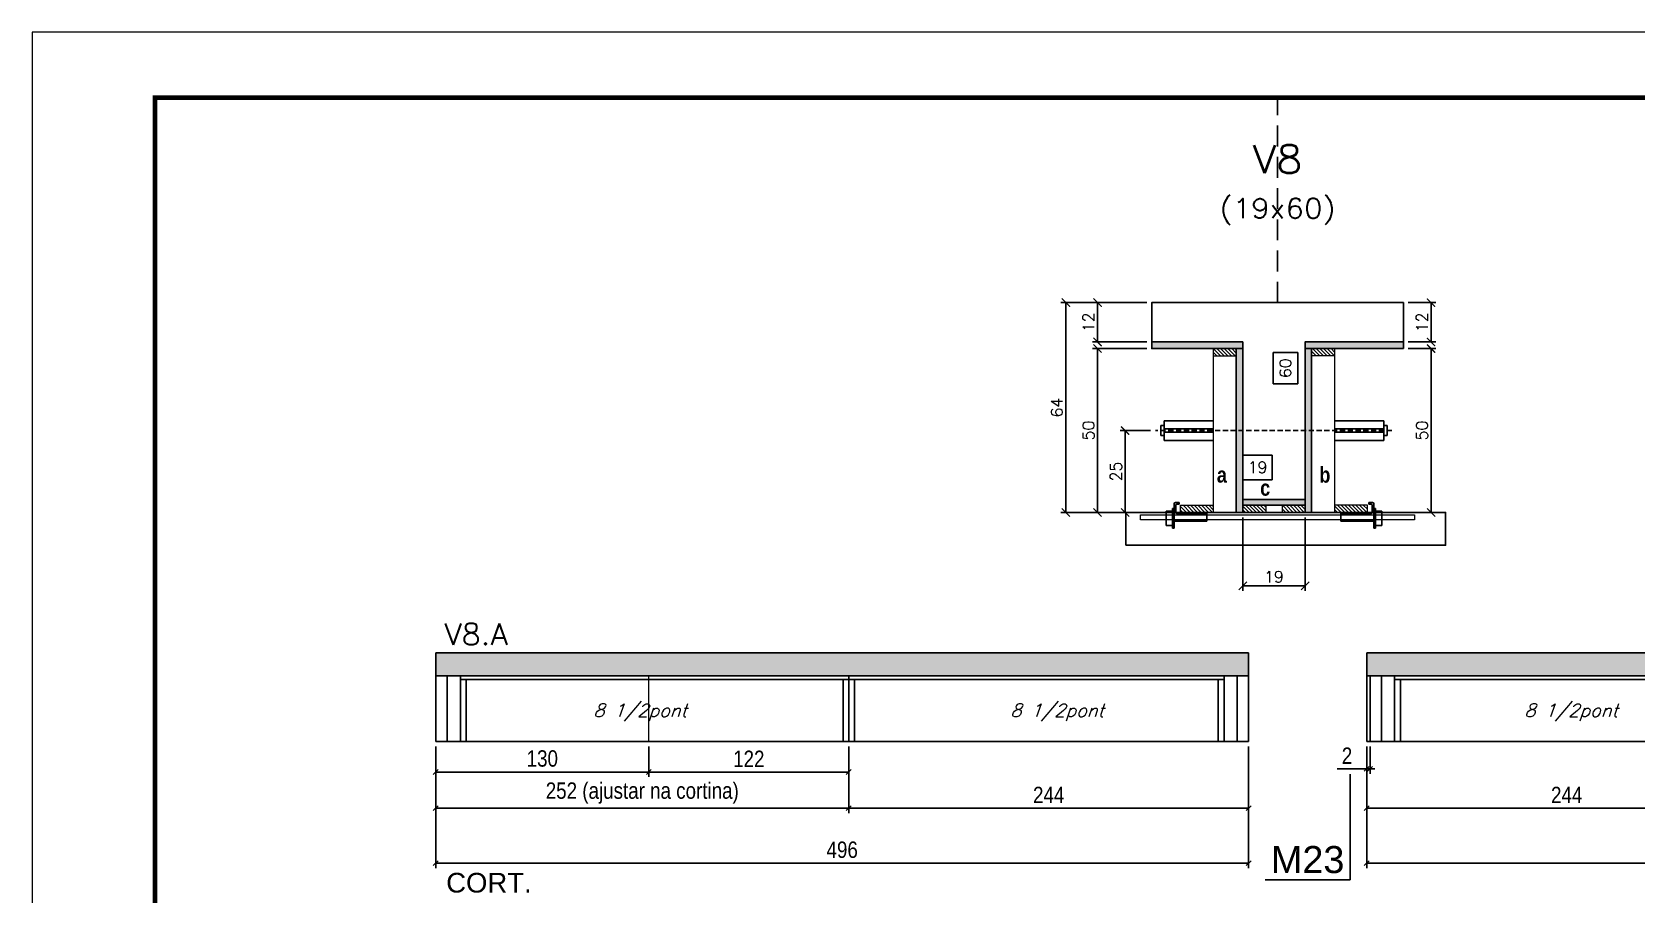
# Model space of a CAD drawing. Header units: millimetres. Extents: x 2921 to 9246, y 316 to 11751.
# Drawn here: x 4506 to 5485, y 7731 to 8257 of the extents above; entities that cross this region are included whole.
import ezdxf
from ezdxf.enums import TextEntityAlignment as Align

# ---------------------------------------------------------------- set-up
doc = ezdxf.new("R2010")
doc.units = ezdxf.units.MM
doc.linetypes.add('DASHED', pattern=[0.75, 0.5, -0.25])
doc.linetypes.add('HIDDEN', pattern=[9.525, 6.35, -3.175])
for name, color, linetype in [('1', 3, 'Continuous'), ('5', 5, 'Continuous'), ('barrote', 251, 'Continuous'), ('COTA', 241, 'Continuous'), ('Cota Seção (2x)', 4, 'Continuous'), ('detalhes', 4, 'Continuous'), ('Hachura', 253, 'Continuous'), ('NOMENCLATURA', 7, 'Continuous'), ('Painéis', 200, 'Continuous'), ('presilha', 1, 'Continuous'), ('SARR_2.2x7', 40, 'Continuous'), ('SARR_3.5x7', 81, 'Continuous'), ('TENSOR', 3, 'Continuous'), ('texto', 7, 'Continuous'), ('Texto de Titulo', 7, 'Continuous'), ('Texto Qtd Sarr', 242, 'Continuous')]:
    doc.layers.add(name, color=color, linetype=linetype)
for name, color, linetype, lineweight in [('CONCRETO', 251, 'Continuous', 25), ('Folhas', 255, 'Continuous', 9), ('Madeira', 126, 'Continuous', 18), ('SARRAFO DE PRESSAO', 251, 'DASHED', 9), ('SCO-___-LAJ', 2, 'Continuous', 0), ('Texto Seção', 7, 'Continuous', 15)]:
    doc.layers.add(name, color=color, linetype=linetype, lineweight=lineweight)
doc.styles.add('COTA TECNICA', font='techl___.ttf', dxfattribs={"height": 10})
doc.styles.add('REGUA-120', font='ROMANS.shx', dxfattribs={"height": 15})
doc.styles.add('Romans', font='romans.shx')
doc.styles.get("Standard").update_dxf_attribs({"font": 'arial.ttf'})
doc.styles.add('TECNICA', font='techb___.ttf', dxfattribs={"height": 10})
doc.dimstyles.new('Cota Seção (2x)', dxfattribs={"dimtxt": 7, "dimasz": 5, "dimexe": 3, "dimexo": 3, "dimgap": 2, "dimtad": 3, "dimdec": 1, "dimlfac": 0.5, "dimzin": 12, "dimdsep": 46, "dimtxsty": 'Romans', "dimblk": 'ARCHTICK', "dimcen": 0, "dimclrd": 4, "dimclre": 4, "dimclrt": 1, "dimadec": 1, "dimazin": 3, "dimtfac": 1, "dimtdec": 1, "dimtmove": 0, "dimatfit": 3, "dimldrblk": 'OBLIQUE', "dimfxl": 1, "dimtolj": 1, "dimtzin": 12, "dimarcsym": 0})
doc.dimstyles.new('Cota Seção interna', dxfattribs={"dimtxt": 7, "dimasz": 6, "dimexe": 0.18, "dimexo": 2, "dimgap": -4, "dimtad": 3, "dimdec": 1, "dimlfac": 0.5, "dimzin": 12, "dimdsep": 46, "dimtxsty": 'Romans', "dimblk": 'ARCHTICK', "dimcen": 0.09, "dimse1": 1, "dimse2": 1, "dimsd1": 1, "dimsd2": 1, "dimclrd": 180, "dimclre": 5, "dimclrt": 1, "dimadec": 0, "dimazin": 3, "dimtfac": 1, "dimtdec": 1, "dimtofl": 0, "dimtmove": 0, "dimatfit": 3, "dimldrblk": 'ARCHTICK', "dimfxl": 1, "dimtolj": 1, "dimtzin": 0, "dimarcsym": 0})
doc.dimstyles.new('PAINEL', dxfattribs={"dimtxt": 10, "dimasz": 3, "dimexe": 3, "dimexo": 3, "dimgap": 3, "dimtad": 1, "dimdec": 1, "dimzin": 12, "dimdsep": 46, "dimtxsty": 'COTA TECNICA', "dimblk1": 'OBLIQUE', "dimblk2": 'OBLIQUE', "dimsah": 1, "dimcen": 0.9, "dimclrd": 4, "dimclre": 4, "dimclrt": 240, "dimadec": 1, "dimazin": 3, "dimtfac": 1, "dimtdec": 1, "dimtmove": 0, "dimatfit": 3, "dimfxl": 1, "dimtolj": 1, "dimtzin": 12, "dimarcsym": 0})
pattern_1 = [(315, (28201.551, -265.2688), (1.12253202, 1.12253202), [])]

# ---------------------------------------------------------------- blocks, each defined once
blk = doc.blocks.new('9999999999')
at = {"layer": 'Folhas'}
blk.add_lwpolyline([(98138.98, 34190.21), (99623.98, 34190.21), (99623.98, 35240.21), (98138.98, 35240.21)], close=True, dxfattribs=at)
at = {"layer": 'Folhas', "color": 30, "const_width": 3}
blk.add_lwpolyline([(98213.98, 34230.21), (99583.98, 34230.21), (99583.98, 35200.21), (98213.98, 35200.21)], close=True, dxfattribs=at)
blk = doc.blocks.new('titulo1')
at = {"layer": 'Defpoints', "color": 252, "linetype": 'HIDDEN', "ltscale": 2}
blk.add_line((0, 0), (0, 125), dxfattribs=at)
at = {"layer": 'Defpoints', "style": 'Romans', "oblique": 15}
blk.add_attdef('FOLHA', text='', height=10, dxfattribs=at).set_placement((0, 15.58), align=Align.MIDDLE_CENTER)
at = {"layer": 'Texto Qtd Sarr', "color": 3, "style": 'Romans', "oblique": 15}
for tag, height, p in [('TITULO', 17, (0, 71.45)), ('SEÇÃO', 12, (0, 41.55))]:
    blk.add_attdef(tag, text='', height=height, dxfattribs=at).set_placement(p, align=Align.MIDDLE_CENTER)
blk = doc.blocks.new('_ArchTick')
at = {"color": 0, "linetype": 'ByBlock', "const_width": 0.15}
blk.add_lwpolyline([(-0.5, -0.5), (0.5, 0.5)], dxfattribs=at)
blk = doc.blocks.new('*D23')
at = {"layer": 'COTA', "color": 4, "lineweight": -2, "transparency": 16777216}
for p, q in [((5345.93, 8092.37), (5362.8, 8092.37)), ((5359.8, 8092.37), (5359.8, 8068.37)), ((5345.93, 8068.37), (5362.8, 8068.37))]:
    blk.add_line(p, q, dxfattribs=at)
at = {"layer": 'Defpoints', "color": 0, "transparency": 16777216}
for p in [(5342.93, 8092.37), (5342.93, 8068.37), (5359.8, 8068.37)]:
    blk.add_point(p, dxfattribs=at)
at = {"layer": 'COTA', "color": 4, "lineweight": -2, "transparency": 16777216, "xscale": 5, "yscale": 5, "zscale": 5}
for p, rotation in [((5359.8, 8092.37), 90), ((5359.8, 8068.37), 270)]:
    blk.add_blockref('_ArchTick', p, dxfattribs=dict(at, rotation=rotation))
at = {"layer": 'COTA', "color": 1, "transparency": 16777216, "insert": (5354.3, 8080.37), "char_height": 7, "attachment_point": 5, "rotation": 90, "style": 'Romans'}
blk.add_mtext('\\A1;12', dxfattribs=at)
blk = doc.blocks.new('_Oblique')
at = {"layer": '1', "color": 0, "lineweight": -2}
blk.add_line((-0.5, -0.5), (0.5, 0.5), dxfattribs=at)
blk = doc.blocks.new('*D24')
at = {"layer": 'COTA', "color": 4, "lineweight": -2, "transparency": 16777216}
for p, q in [((5186.33, 8092.37), (5133.95, 8092.37)), ((5136.95, 7964.37), (5136.95, 8092.37)), ((5208.33, 7964.37), (5133.95, 7964.37))]:
    blk.add_line(p, q, dxfattribs=at)
at = {"layer": 'Defpoints', "color": 0, "transparency": 16777216}
for p in [(5136.95, 8092.37), (5189.33, 8092.37), (5211.33, 7964.37)]:
    blk.add_point(p, dxfattribs=at)
at = {"layer": 'COTA', "color": 4, "lineweight": -2, "transparency": 16777216, "xscale": 5, "yscale": 5, "zscale": 5}
for p, rotation in [((5136.95, 8092.37), 90), ((5136.95, 7964.37), 270)]:
    blk.add_blockref('_ArchTick', p, dxfattribs=dict(at, rotation=rotation))
at = {"layer": 'COTA', "color": 1, "transparency": 16777216, "insert": (5131.45, 8028.37), "char_height": 7, "attachment_point": 5, "rotation": 90, "style": 'Romans'}
blk.add_mtext('\\A1;64', dxfattribs=at)
blk = doc.blocks.new('*D25')
at = {"layer": 'COTA', "color": 4, "lineweight": -2, "transparency": 16777216}
for p, q in [((5345.93, 8064.37), (5362.8, 8064.37)), ((5359.8, 7964.37), (5359.8, 8064.37)), ((5319.53, 7964.37), (5362.8, 7964.37))]:
    blk.add_line(p, q, dxfattribs=at)
at = {"layer": 'Defpoints', "color": 0, "transparency": 16777216}
for p in [(5342.93, 8064.37), (5359.8, 8064.37), (5316.53, 7964.37)]:
    blk.add_point(p, dxfattribs=at)
at = {"layer": 'COTA', "color": 4, "lineweight": -2, "transparency": 16777216, "xscale": 5, "yscale": 5, "zscale": 5}
for p, rotation in [((5359.8, 8064.37), 90), ((5359.8, 7964.37), 270)]:
    blk.add_blockref('_ArchTick', p, dxfattribs=dict(at, rotation=rotation))
at = {"layer": 'COTA', "color": 1, "transparency": 16777216, "insert": (5354.3, 8014.37), "char_height": 7, "attachment_point": 5, "rotation": 90, "style": 'Romans'}
blk.add_mtext('\\A1;50', dxfattribs=at)
blk = doc.blocks.new('*D26')
at = {"layer": 'Cota Seção (2x)', "color": 180, "lineweight": -2, "transparency": 16777216}
for p, q in [((5278.43, 8061.87), (5263.43, 8061.87)), ((5263.43, 8061.87), (5263.43, 8042.87)), ((5278.43, 8042.87), (5278.43, 8061.87)), ((5263.43, 8042.87), (5278.43, 8042.87))]:
    blk.add_line(p, q, dxfattribs=at)
at = {"layer": 'Defpoints', "color": 0, "transparency": 16777216}
for p in [(5282.43, 8092.37), (5293.93, 8092.37), (5293.93, 7972.37)]:
    blk.add_point(p, dxfattribs=at)
at = {"layer": 'Cota Seção (2x)', "color": 1, "transparency": 16777216, "insert": (5270.93, 8052.37), "char_height": 7, "attachment_point": 5, "rotation": 90, "style": 'Romans'}
blk.add_mtext('\\A1;60', dxfattribs=at)
blk = doc.blocks.new('*D27')
at = {"layer": 'COTA', "color": 4, "lineweight": -2, "transparency": 16777216}
for p, q in [((5186.33, 8092.37), (5153.27, 8092.37)), ((5156.27, 8092.37), (5156.27, 8068.37)), ((5186.33, 8068.37), (5153.27, 8068.37))]:
    blk.add_line(p, q, dxfattribs=at)
at = {"layer": 'Defpoints', "color": 0, "transparency": 16777216}
for p in [(5189.33, 8092.37), (5156.27, 8068.37), (5189.33, 8068.37)]:
    blk.add_point(p, dxfattribs=at)
at = {"layer": 'COTA', "color": 4, "lineweight": -2, "transparency": 16777216, "xscale": 5, "yscale": 5, "zscale": 5}
for p, rotation in [((5156.27, 8092.37), 90), ((5156.27, 8068.37), 270)]:
    blk.add_blockref('_ArchTick', p, dxfattribs=dict(at, rotation=rotation))
at = {"layer": 'COTA', "color": 1, "transparency": 16777216, "insert": (5150.77, 8080.37), "char_height": 7, "attachment_point": 5, "rotation": 90, "style": 'Romans'}
blk.add_mtext('\\A1;12', dxfattribs=at)
blk = doc.blocks.new('*D28')
at = {"layer": 'COTA', "color": 4, "lineweight": -2, "transparency": 16777216}
for p, q in [((5186.33, 8064.37), (5153.27, 8064.37)), ((5156.27, 8064.37), (5156.27, 7964.37)), ((5208.33, 7964.37), (5153.27, 7964.37))]:
    blk.add_line(p, q, dxfattribs=at)
at = {"layer": 'Defpoints', "color": 0, "transparency": 16777216}
for p in [(5189.33, 8064.37), (5156.27, 7964.37), (5211.33, 7964.37)]:
    blk.add_point(p, dxfattribs=at)
at = {"layer": 'COTA', "color": 4, "lineweight": -2, "transparency": 16777216, "xscale": 5, "yscale": 5, "zscale": 5}
for p, rotation in [((5156.27, 8064.37), 90), ((5156.27, 7964.37), 270)]:
    blk.add_blockref('_ArchTick', p, dxfattribs=dict(at, rotation=rotation))
at = {"layer": 'COTA', "color": 1, "transparency": 16777216, "insert": (5150.77, 8014.37), "char_height": 7, "attachment_point": 5, "rotation": 90, "style": 'Romans'}
blk.add_mtext('\\A1;50', dxfattribs=at)
blk = doc.blocks.new('PRESILHA METÁLICA 1')
at = {"layer": 'presilha'}
for p, q in [((6, 15.5), (7.5, 15.5)), ((6, -2.5), (6, 15.5)), ((7.5, 10.6), (7.5, 19.9)), ((7.5, 15.5), (7.5, -2.5)), ((12, 21), (8.6, 21)), ((9, 11.6), (9, 18.9)), ((12, 19.5), (9.6, 19.5)), ((12, 21), (12, 19.5)), ((0, 13), (6, 13)), ((0, 13), (0, 0)), ((6, 0), (0, 0)), ((6, 13), (6, 0)), ((37.5, 4.1), (7.5, 4.1)), ((37.5, 11), (9.6, 11)), ((37.5, 11), (37.5, 4.1)), ((7.5, -2.5), (6, -2.5))]:
    blk.add_line(p, q, dxfattribs=at)
for centre, radius, start, end in [((8.6, 19.9), 1.14, 90, 180), ((9.6, 18.9), 0.57, 90, 180), ((9.6, 11.6), 0.57, 180, 270)]:
    blk.add_arc(centre, radius, start, end, dxfattribs=at)
blk = doc.blocks.new('*D29')
at = {"layer": 'COTA', "color": 4, "lineweight": -2, "transparency": 16777216}
for p, q in [((5244.93, 7961.37), (5244.93, 7916.65)), ((5282.93, 7961.37), (5282.93, 7916.65)), ((5244.93, 7919.65), (5282.93, 7919.65))]:
    blk.add_line(p, q, dxfattribs=at)
at = {"layer": 'Defpoints', "color": 0, "transparency": 16777216}
for p in [(5244.93, 7964.37), (5282.93, 7964.37), (5282.93, 7919.65)]:
    blk.add_point(p, dxfattribs=at)
at = {"layer": 'COTA', "color": 4, "lineweight": -2, "transparency": 16777216, "xscale": 5, "yscale": 5, "zscale": 5, "rotation": 180}
blk.add_blockref('_ArchTick', (5244.93, 7919.65), dxfattribs=at)
at = {"layer": 'COTA', "color": 4, "lineweight": -2, "transparency": 16777216, "xscale": 5, "yscale": 5, "zscale": 5}
blk.add_blockref('_ArchTick', (5282.93, 7919.65), dxfattribs=at)
at = {"layer": 'COTA', "color": 1, "transparency": 16777216, "insert": (5263.93, 7925.15), "char_height": 7, "attachment_point": 5, "style": 'Romans'}
blk.add_mtext('\\A1;19', dxfattribs=at)
blk = doc.blocks.new('*D874')
at = {"layer": 'COTA', "color": 4, "lineweight": -2, "transparency": 16777216}
for p, q in [((5188.63, 8014.34), (5170.07, 8014.34)), ((5173.07, 8014.34), (5173.07, 7964.37)), ((5188.63, 7964.37), (5170.07, 7964.37))]:
    blk.add_line(p, q, dxfattribs=at)
at = {"layer": 'Defpoints', "color": 0, "transparency": 16777216}
for p in [(5191.63, 8014.34), (5173.07, 7964.37), (5191.63, 7964.37)]:
    blk.add_point(p, dxfattribs=at)
at = {"layer": 'COTA', "color": 4, "lineweight": -2, "transparency": 16777216, "xscale": 5, "yscale": 5, "zscale": 5}
for p, rotation in [((5173.07, 8014.34), 90), ((5173.07, 7964.37), 270)]:
    blk.add_blockref('_ArchTick', p, dxfattribs=dict(at, rotation=rotation))
at = {"layer": 'COTA', "color": 1, "transparency": 16777216, "insert": (5167.57, 7989.36), "char_height": 7, "attachment_point": 5, "rotation": 90, "style": 'Romans'}
blk.add_mtext('\\A1;25', dxfattribs=at)
blk = doc.blocks.new('*D42')
at = {"layer": 'Cota Seção (2x)', "color": 180, "lineweight": -2, "transparency": 16777216}
for p, q in [((5262.93, 7999.37), (5244.93, 7999.37)), ((5244.93, 7999.37), (5244.93, 7984.37)), ((5262.93, 7984.37), (5262.93, 7999.37)), ((5244.93, 7984.37), (5262.93, 7984.37))]:
    blk.add_line(p, q, dxfattribs=at)
at = {"layer": 'Defpoints', "color": 0, "transparency": 16777216}
for p in [(5282.93, 7980.37), (5244.93, 7964.37), (5282.93, 7964.37)]:
    blk.add_point(p, dxfattribs=at)
at = {"layer": 'Cota Seção (2x)', "color": 1, "transparency": 16777216, "insert": (5253.93, 7991.87), "char_height": 7, "attachment_point": 5, "style": 'Romans'}
blk.add_mtext('\\A1;19', dxfattribs=at)
blk = doc.blocks.new('*D43')
at = {"layer": 'COTA', "color": 4, "linetype": 'ByBlock', "lineweight": -2, "transparency": 16777216}
for p, q in [((5004.47, 7821.69), (5004.47, 7781.01)), ((5248.47, 7821.69), (5248.47, 7781.01)), ((5248.47, 7784.01), (5004.47, 7784.01))]:
    blk.add_line(p, q, dxfattribs=at)
at = {"layer": 'Defpoints', "color": 0, "linetype": 'ByBlock', "transparency": 16777216}
for p in [(5004.47, 7824.69), (5248.47, 7824.69), (5004.47, 7784.01)]:
    blk.add_point(p, dxfattribs=at)
at = {"layer": 'COTA', "color": 4, "linetype": 'ByBlock', "lineweight": -2, "transparency": 16777216, "xscale": 3, "yscale": 3, "zscale": 3, "rotation": 180}
blk.add_blockref('_Oblique', (5004.47, 7784.01), dxfattribs=at)
at = {"layer": 'COTA', "color": 4, "linetype": 'ByBlock', "lineweight": -2, "transparency": 16777216, "xscale": 3, "yscale": 3, "zscale": 3}
blk.add_blockref('_Oblique', (5248.47, 7784.01), dxfattribs=at)
at = {"layer": 'COTA', "color": 240, "linetype": 'ByBlock', "transparency": 16777216, "insert": (5126.47, 7792.09), "char_height": 10, "attachment_point": 5, "style": 'COTA TECNICA'}
blk.add_mtext('\\A1;244', dxfattribs=at)
blk = doc.blocks.new('*D44')
at = {"layer": 'COTA', "color": 4, "linetype": 'ByBlock', "lineweight": -2, "transparency": 16777216}
for p, q in [((4752.47, 7821.69), (4752.47, 7781.01)), ((5004.47, 7821.69), (5004.47, 7781.01)), ((5004.47, 7784.01), (4752.47, 7784.01))]:
    blk.add_line(p, q, dxfattribs=at)
at = {"layer": 'Defpoints', "color": 0, "linetype": 'ByBlock', "transparency": 16777216}
for p in [(4752.47, 7824.69), (5004.47, 7824.69), (4752.47, 7784.01)]:
    blk.add_point(p, dxfattribs=at)
at = {"layer": 'COTA', "color": 4, "linetype": 'ByBlock', "lineweight": -2, "transparency": 16777216, "xscale": 3, "yscale": 3, "zscale": 3, "rotation": 180}
blk.add_blockref('_Oblique', (4752.47, 7784.01), dxfattribs=at)
at = {"layer": 'COTA', "color": 4, "linetype": 'ByBlock', "lineweight": -2, "transparency": 16777216, "xscale": 3, "yscale": 3, "zscale": 3}
blk.add_blockref('_Oblique', (5004.47, 7784.01), dxfattribs=at)
at = {"layer": 'COTA', "color": 240, "linetype": 'ByBlock', "transparency": 16777216, "insert": (4878.47, 7793.23), "char_height": 10, "width": 210.731, "attachment_point": 5, "style": 'COTA TECNICA'}
blk.add_mtext('\\A1;252 (ajustar na cortina)', dxfattribs=at)
blk = doc.blocks.new('*D875')
at = {"layer": 'COTA', "color": 4, "linetype": 'ByBlock', "lineweight": -2, "transparency": 16777216}
for p, q in [((4752.47, 7821.69), (4752.47, 7747.47)), ((5248.47, 7821.69), (5248.47, 7747.47)), ((5248.47, 7750.47), (4752.47, 7750.47))]:
    blk.add_line(p, q, dxfattribs=at)
at = {"layer": 'Defpoints', "color": 0, "linetype": 'ByBlock', "transparency": 16777216}
for p in [(4752.47, 7824.69), (5248.47, 7824.69), (4752.47, 7750.47)]:
    blk.add_point(p, dxfattribs=at)
at = {"layer": 'COTA', "color": 4, "linetype": 'ByBlock', "lineweight": -2, "transparency": 16777216, "xscale": 3, "yscale": 3, "zscale": 3, "rotation": 180}
blk.add_blockref('_Oblique', (4752.47, 7750.47), dxfattribs=at)
at = {"layer": 'COTA', "color": 4, "linetype": 'ByBlock', "lineweight": -2, "transparency": 16777216, "xscale": 3, "yscale": 3, "zscale": 3}
blk.add_blockref('_Oblique', (5248.47, 7750.47), dxfattribs=at)
at = {"layer": 'COTA', "color": 240, "linetype": 'ByBlock', "transparency": 16777216, "insert": (5000.47, 7758.61), "char_height": 10, "attachment_point": 5, "style": 'COTA TECNICA'}
blk.add_mtext('\\A1;496', dxfattribs=at)
blk = doc.blocks.new('*D876')
at = {"layer": 'Defpoints', "color": 0, "transparency": 16777216}
for p in [(4882.47, 7824.69), (5004.47, 7824.69), (4882.47, 7806.05)]:
    blk.add_point(p, dxfattribs=at)
at = {"layer": 'Painéis', "color": 4, "lineweight": -2, "transparency": 16777216}
for p, q in [((4882.47, 7821.69), (4882.47, 7803.05)), ((5004.47, 7821.69), (5004.47, 7803.05)), ((5004.47, 7806.05), (4882.47, 7806.05))]:
    blk.add_line(p, q, dxfattribs=at)
at = {"layer": 'Painéis', "color": 4, "lineweight": -2, "transparency": 16777216, "xscale": 3, "yscale": 3, "zscale": 3, "rotation": 180}
blk.add_blockref('_Oblique', (4882.47, 7806.05), dxfattribs=at)
at = {"layer": 'Painéis', "color": 4, "lineweight": -2, "transparency": 16777216, "xscale": 3, "yscale": 3, "zscale": 3}
blk.add_blockref('_Oblique', (5004.47, 7806.05), dxfattribs=at)
at = {"layer": 'Painéis', "color": 240, "lineweight": 5, "transparency": 16777216, "insert": (4943.47, 7814.11), "char_height": 10, "attachment_point": 5, "style": 'COTA TECNICA'}
blk.add_mtext('\\A1;122', dxfattribs=at)
blk = doc.blocks.new('*D877')
at = {"layer": 'Defpoints', "color": 0, "transparency": 16777216}
for p in [(4752.47, 7824.69), (4882.47, 7824.69), (4752.47, 7806.05)]:
    blk.add_point(p, dxfattribs=at)
at = {"layer": 'Painéis', "color": 4, "lineweight": -2, "transparency": 16777216}
for p, q in [((4752.47, 7821.69), (4752.47, 7803.05)), ((4882.47, 7821.69), (4882.47, 7803.05)), ((4882.47, 7806.05), (4752.47, 7806.05))]:
    blk.add_line(p, q, dxfattribs=at)
at = {"layer": 'Painéis', "color": 4, "lineweight": -2, "transparency": 16777216, "xscale": 3, "yscale": 3, "zscale": 3, "rotation": 180}
blk.add_blockref('_Oblique', (4752.47, 7806.05), dxfattribs=at)
at = {"layer": 'Painéis', "color": 4, "lineweight": -2, "transparency": 16777216, "xscale": 3, "yscale": 3, "zscale": 3}
blk.add_blockref('_Oblique', (4882.47, 7806.05), dxfattribs=at)
at = {"layer": 'Painéis', "color": 240, "lineweight": 5, "transparency": 16777216, "insert": (4817.47, 7814.27), "char_height": 10, "attachment_point": 5, "style": 'COTA TECNICA'}
blk.add_mtext('\\A1;130', dxfattribs=at)
blk = doc.blocks.new('*D46')
at = {"layer": 'COTA', "color": 4, "linetype": 'ByBlock', "lineweight": -2, "transparency": 16777216}
for p, q in [((5320.57, 7821.69), (5320.57, 7781.01)), ((5564.57, 7821.69), (5564.57, 7781.01)), ((5564.57, 7784.01), (5320.57, 7784.01))]:
    blk.add_line(p, q, dxfattribs=at)
at = {"layer": 'Defpoints', "color": 0, "linetype": 'ByBlock', "transparency": 16777216}
for p in [(5320.57, 7824.69), (5564.57, 7824.69), (5320.57, 7784.01)]:
    blk.add_point(p, dxfattribs=at)
at = {"layer": 'COTA', "color": 4, "linetype": 'ByBlock', "lineweight": -2, "transparency": 16777216, "xscale": 3, "yscale": 3, "zscale": 3, "rotation": 180}
blk.add_blockref('_Oblique', (5320.57, 7784.01), dxfattribs=at)
at = {"layer": 'COTA', "color": 4, "linetype": 'ByBlock', "lineweight": -2, "transparency": 16777216, "xscale": 3, "yscale": 3, "zscale": 3}
blk.add_blockref('_Oblique', (5564.57, 7784.01), dxfattribs=at)
at = {"layer": 'COTA', "color": 240, "linetype": 'ByBlock', "transparency": 16777216, "insert": (5442.57, 7792.09), "char_height": 10, "width": 210.731, "attachment_point": 5, "style": 'COTA TECNICA'}
blk.add_mtext('\\A1;244', dxfattribs=at)
blk = doc.blocks.new('*D878')
at = {"layer": 'COTA', "color": 4, "linetype": 'ByBlock', "lineweight": -2, "transparency": 16777216}
for p, q in [((5320.57, 7821.69), (5320.57, 7747.47)), ((5769.57, 7821.69), (5769.57, 7747.47)), ((5769.57, 7750.47), (5320.57, 7750.47))]:
    blk.add_line(p, q, dxfattribs=at)
at = {"layer": 'Defpoints', "color": 0, "linetype": 'ByBlock', "transparency": 16777216}
for p in [(5320.57, 7824.69), (5769.57, 7824.69), (5320.57, 7750.47)]:
    blk.add_point(p, dxfattribs=at)
at = {"layer": 'COTA', "color": 4, "linetype": 'ByBlock', "lineweight": -2, "transparency": 16777216, "xscale": 3, "yscale": 3, "zscale": 3, "rotation": 180}
blk.add_blockref('_Oblique', (5320.57, 7750.47), dxfattribs=at)
at = {"layer": 'COTA', "color": 4, "linetype": 'ByBlock', "lineweight": -2, "transparency": 16777216, "xscale": 3, "yscale": 3, "zscale": 3}
blk.add_blockref('_Oblique', (5769.57, 7750.47), dxfattribs=at)
at = {"layer": 'COTA', "color": 240, "linetype": 'ByBlock', "transparency": 16777216, "insert": (5545.07, 7758.58), "char_height": 10, "attachment_point": 5, "style": 'COTA TECNICA'}
blk.add_mtext('\\A1;449', dxfattribs=at)
blk = doc.blocks.new('*D47')
at = {"layer": 'COTA', "color": 4, "linetype": 'ByBlock', "lineweight": -2, "transparency": 16777216}
for p, q in [((5320.57, 7821.69), (5320.57, 7805.02)), ((5322.57, 7821.69), (5322.57, 7805.02)), ((5320.57, 7808.02), (5302.46, 7808.02)), ((5322.57, 7808.02), (5320.57, 7808.02)), ((5322.57, 7808.02), (5325.57, 7808.02))]:
    blk.add_line(p, q, dxfattribs=at)
at = {"layer": 'Defpoints', "color": 0, "linetype": 'ByBlock', "transparency": 16777216}
for p in [(5320.57, 7824.69), (5322.57, 7824.69), (5320.57, 7808.02)]:
    blk.add_point(p, dxfattribs=at)
at = {"layer": 'COTA', "color": 4, "linetype": 'ByBlock', "lineweight": -2, "transparency": 16777216, "xscale": 3, "yscale": 3, "zscale": 3}
blk.add_blockref('_Oblique', (5320.57, 7808.02), dxfattribs=at)
at = {"layer": 'COTA', "color": 4, "linetype": 'ByBlock', "lineweight": -2, "transparency": 16777216, "xscale": 3, "yscale": 3, "zscale": 3, "rotation": 180}
blk.add_blockref('_Oblique', (5322.57, 7808.02), dxfattribs=at)
at = {"layer": 'COTA', "color": 240, "linetype": 'ByBlock', "transparency": 16777216, "insert": (5308.51, 7816.02), "char_height": 10, "attachment_point": 5, "style": 'COTA TECNICA'}
blk.add_mtext('\\A1;2', dxfattribs=at)

msp = doc.modelspace()

# ---------------------------------------------------------------- hatches: boundary and pattern name
at = {"layer": 'COTA', "linetype": 'ByBlock'}
h = msp.add_hatch(dxfattribs=at)
h.set_pattern_fill('AR-CONC', color=256, scale=0.03)
h.set_pattern_definition([(50, (-126672.6633, -26019.2683), (5.46554007, -0.47817257), [0.5715, -6.2865]), (355, (-126672.663, -26019.268), (-1.05730264, 5.73170536), [0.4572, -5.02921753]), (100.4514447, (-126672.208, -26019.308), (4.40823741, 5.25353256), [0.48570026, -5.34270734]), (46.1842, (-126672.663, -26017.744), (8.13237123, -1.26126984), [0.85725, -9.42975]), (96.6355576, (-126671.9856, -26017.849), (7.122124, 7.42278374), [0.7285507, -8.01406824]), (351.184151, (-126672.663, -26017.744), (7.122124, 7.42278374), [0.685799, -7.54379196]), (21, (-126671.9013, -26018.1253), (4.54843174, -3.06795595), [0.5715, -6.2865]), (326, (-126671.901, -26018.125), (1.85406085, 5.52563898), [0.4572, -5.0292]), (71.451445, (-126671.522, -26018.381), (6.40249258, 2.45768307), [0.48570026, -5.34269813]), (37.5, (-126672.6633, -26019.2683), (0.092658098, 2.536651166), [0, -4.96824, 0, -5.1054, 0, -5.04825]), (7.5, (-126672.6633, -26019.2683), (2.004589875, 3.005417245), [0, -2.91084, 0, -4.85394, 0, -1.92405]), (327.5, (-126674.3625, -26019.2683), (4.067717855, -0.17186232), [0, -1.905, 0, -5.9436, 0, -7.8867]), (317.5, (-126675.1245, -26019.2683), (4.44387544, 0.76279473), [0, -2.4765, 0, -3.94716, 0, -5.6007])])
h.paths.add_polyline_path([(5248.47, 7864.69), (5248.47, 7878.69), (4752.47, 7878.69), (4752.47, 7864.69)])
h = msp.add_hatch(dxfattribs=at)
h.set_pattern_fill('AR-CONC', color=256, scale=0.03)
h.set_pattern_definition([(50, (-126112.57, -26019.2683), (5.46554007, -0.47817257), [0.5715, -6.2865]), (355, (-126112.57, -26019.268), (-1.05730264, 5.73170536), [0.4572, -5.02921753]), (100.4514447, (-126112.1144, -26019.308), (4.40823741, 5.25353256), [0.48570026, -5.34270734]), (46.1842, (-126112.57, -26017.744), (8.13237123, -1.26126984), [0.85725, -9.42975]), (96.6355576, (-126111.892, -26017.849), (7.122124, 7.42278374), [0.7285507, -8.01406824]), (351.184151, (-126112.57, -26017.744), (7.122124, 7.42278374), [0.685799, -7.54379196]), (21, (-126111.808, -26018.1253), (4.54843174, -3.06795595), [0.5715, -6.2865]), (326, (-126111.808, -26018.125), (1.85406085, 5.52563898), [0.4572, -5.0292]), (71.451445, (-126111.429, -26018.381), (6.40249258, 2.45768307), [0.48570026, -5.34269813]), (37.5, (-126112.5699, -26019.2683), (0.092658098, 2.536651166), [0, -4.96824, 0, -5.1054, 0, -5.04825]), (7.5, (-126112.57, -26019.2683), (2.004589875, 3.005417245), [0, -2.91084, 0, -4.85394, 0, -1.92405]), (327.5, (-126114.2691, -26019.2683), (4.067717855, -0.17186232), [0, -1.905, 0, -5.9436, 0, -7.8867]), (317.5, (-126115.031, -26019.2683), (4.44387544, 0.76279473), [0, -2.4765, 0, -3.94716, 0, -5.6007])])
h.paths.add_polyline_path([(5769.57, 7864.69), (5769.57, 7878.69), (5320.57, 7878.69), (5320.57, 7864.69)])
at = {"layer": 'Hachura'}
h = msp.add_hatch(color=256, dxfattribs=at)
h.dxf.hatch_style = 1
h.paths.add_polyline_path([(5244.93, 8064.37), (5244.93, 8068.37), (5189.33, 8068.37), (5189.33, 8064.37)])
h = msp.add_hatch(dxfattribs=at)
h.set_pattern_fill('ANSI31', color=256, scale=0.5, angle=270, style=0)
h.set_pattern_definition([(315, (28201.551, -243.2688), (1.12253202, 1.12253202), [])])
h.paths.add_polyline_path([(5240.93, 8059.97), (5240.93, 8064.37), (5226.93, 8064.37), (5226.93, 8059.97)])
h = msp.add_hatch(color=256, dxfattribs=at)
h.dxf.hatch_style = 1
h.paths.add_polyline_path([(5240.93, 8064.37), (5244.93, 8064.37), (5244.93, 7964.37), (5240.93, 7964.37)])
h = msp.add_hatch(color=256, dxfattribs=at)
h.dxf.hatch_style = 1
h.paths.add_polyline_path([(5342.93, 8064.37), (5342.93, 8068.37), (5282.93, 8068.37), (5282.93, 8064.37)])
h = msp.add_hatch(color=256, dxfattribs=at)
h.dxf.hatch_style = 1
h.paths.add_polyline_path([(5286.93, 8064.37), (5282.93, 8064.37), (5282.93, 7964.37), (5286.93, 7964.37)])
h = msp.add_hatch(dxfattribs=at)
h.set_pattern_fill('ANSI31', color=256, scale=0.5, angle=270, style=0)
h.set_pattern_definition([(315, (28201.551, -243.2688), (1.12253202, 1.12253202), [])])
h.paths.add_polyline_path([(5286.93, 8059.97), (5286.93, 8064.37), (5300.93, 8064.37), (5300.93, 8059.97)])
h = msp.add_hatch(color=256, dxfattribs=at)
h.dxf.hatch_style = 1
h.paths.add_polyline_path([(5282.93, 7968.77), (5282.93, 7972.37), (5244.93, 7972.37), (5244.93, 7968.77)])
h = msp.add_hatch(dxfattribs=at)
h.set_pattern_fill('ANSI31', color=256, scale=0.5, angle=270, style=0)
h.set_pattern_definition([(315, (28201.551, -265.2688), (1.12253202, 1.12253202), [])])
h.paths.add_polyline_path([(5206.93, 7964.37), (5206.93, 7968.77), (5226.93, 7968.77), (5226.93, 7964.37)])
h = msp.add_hatch(dxfattribs=at)
h.set_pattern_fill('ANSI31', color=256, scale=0.5, angle=270, style=0)
h.set_pattern_definition(pattern_1)
h.paths.add_polyline_path([(5244.93, 7964.37), (5244.93, 7968.77), (5258.93, 7968.77), (5258.93, 7964.37)])
h = msp.add_hatch(dxfattribs=at)
h.set_pattern_fill('ANSI31', color=256, scale=0.5, angle=270, style=0)
h.set_pattern_definition(pattern_1)
h.paths.add_polyline_path([(5282.93, 7964.37), (5282.93, 7968.77), (5268.93, 7968.77), (5268.93, 7964.37)])
h = msp.add_hatch(dxfattribs=at)
h.set_pattern_fill('ANSI31', color=256, scale=0.5, angle=270, style=0)
h.set_pattern_definition(pattern_1)
h.paths.add_polyline_path([(5320.93, 7964.37), (5320.93, 7968.77), (5300.93, 7968.77), (5300.93, 7964.37)])

# ---------------------------------------------------------------- linework, layer by layer
at = {"ltscale": 3}
for p, q in [((5196.93, 8020.34), (5196.93, 8008.34)), ((5196.93, 8020.34), (5226.93, 8020.34)), ((5330.93, 8020.34), (5300.93, 8020.34)), ((5330.93, 8020.34), (5330.93, 8008.34)), ((5194.93, 8017.34), (5194.93, 8011.34)), ((5194.93, 8017.34), (5196.93, 8017.34)), ((5196.93, 8011.34), (5194.93, 8011.34)), ((5226.93, 8015.34), (5196.93, 8015.34)), ((5226.93, 8013.34), (5196.93, 8013.34)), ((5300.93, 8015.34), (5330.93, 8015.34)), ((5300.93, 8013.34), (5330.93, 8013.34)), ((5330.93, 8017.34), (5332.93, 8017.34)), ((5330.93, 8011.34), (5332.93, 8011.34)), ((5332.93, 8017.34), (5332.93, 8011.34)), ((5196.93, 8008.34), (5226.93, 8008.34)), ((5330.93, 8008.34), (5300.93, 8008.34))]:
    msp.add_line(p, q, dxfattribs=at)
at = {"layer": 'barrote'}
msp.add_lwpolyline([(5173.48, 7944.37), (5368.66, 7944.37), (5368.66, 7964.37), (5173.48, 7964.37)], close=True, dxfattribs=at)
at = {"layer": 'CONCRETO'}
msp.add_lwpolyline([(5189.33, 8068.37), (5189.33, 8092.37), (5342.93, 8092.37), (5342.93, 8068.37), (5282.93, 8068.37), (5282.93, 7972.37), (5244.93, 7972.37), (5244.93, 8068.37)], close=True, dxfattribs=at)
at = {"layer": 'COTA', "linetype": 'ByBlock'}
for p, q in [((5248.47, 7878.69), (4752.47, 7878.69)), ((4752.47, 7864.69), (4752.47, 7878.69)), ((5248.47, 7864.69), (5248.47, 7878.69)), ((5769.57, 7878.69), (5320.57, 7878.69)), ((5320.57, 7864.69), (5320.57, 7878.69))]:
    msp.add_line(p, q, dxfattribs=at)
at = {"layer": 'Madeira'}
for points in [[(5240.93, 8059.97), (5240.93, 8064.37), (5226.93, 8064.37), (5226.93, 8059.97)], [(5240.93, 8064.37), (5226.93, 8064.37), (5226.93, 7964.37), (5240.93, 7964.37)], [(5286.93, 8059.97), (5286.93, 8064.37), (5300.93, 8064.37), (5300.93, 8059.97)], [(5286.93, 8064.37), (5300.93, 8064.37), (5300.93, 7964.37), (5286.93, 7964.37)], [(5206.93, 7964.37), (5206.93, 7968.77), (5226.93, 7968.77), (5226.93, 7964.37)], [(5244.93, 7964.37), (5244.93, 7968.77), (5258.93, 7968.77), (5258.93, 7964.37)], [(5282.93, 7964.37), (5282.93, 7968.77), (5268.93, 7968.77), (5268.93, 7964.37)], [(5320.93, 7964.37), (5320.93, 7968.77), (5300.93, 7968.77), (5300.93, 7964.37)]]:
    msp.add_lwpolyline(points, close=True, dxfattribs=at)
at = {"layer": 'NOMENCLATURA', "linetype": 'Continuous'}
for p, q in [((5310.37, 7740.23), (5310.37, 7804.75)), ((5310.37, 7740.23), (5258.67, 7740.23)), ((5258.67, 7740.23), (5310.37, 7740.23))]:
    msp.add_line(p, q, dxfattribs=at)
at = {"layer": 'Painéis', "linetype": 'ByBlock'}
for p, q in [((5248.47, 7864.69), (4752.47, 7864.69)), ((4752.47, 7824.69), (4752.47, 7864.69)), ((5004.47, 7824.69), (5004.47, 7864.69)), ((5248.47, 7824.69), (5248.47, 7864.69)), ((5769.57, 7864.69), (5320.57, 7864.69)), ((5320.57, 7824.69), (5320.57, 7864.69)), ((5322.57, 7824.69), (5322.57, 7864.69)), ((5248.47, 7824.69), (4752.47, 7824.69)), ((5769.57, 7824.69), (5320.57, 7824.69))]:
    msp.add_line(p, q, dxfattribs=at)
at = {"layer": 'Painéis', "lineweight": 5}
msp.add_line((4882.47, 7824.69), (4882.47, 7864.69), dxfattribs=at)
at = {"layer": 'Painéis'}
for points in [[(5244.93, 8064.37), (5244.93, 8068.37), (5189.33, 8068.37), (5189.33, 8064.37)], [(5240.93, 8064.37), (5244.93, 8064.37), (5244.93, 7964.37), (5240.93, 7964.37)], [(5342.93, 8064.37), (5342.93, 8068.37), (5282.93, 8068.37), (5282.93, 8064.37)], [(5286.93, 8064.37), (5282.93, 8064.37), (5282.93, 7964.37), (5286.93, 7964.37)], [(5282.93, 7968.77), (5282.93, 7972.37), (5244.93, 7972.37), (5244.93, 7968.77)]]:
    msp.add_lwpolyline(points, close=True, dxfattribs=at)
at = {"layer": 'SARR_2.2x7', "linetype": 'Continuous'}
for p, q in [((4759.47, 7824.69), (4759.47, 7864.69)), ((5241.47, 7824.69), (5241.47, 7864.69)), ((5329.57, 7824.69), (5329.57, 7864.69)), ((5004.47, 7862.49), (4767.47, 7862.49)), ((5233.47, 7862.49), (5004.47, 7862.49)), ((5564.57, 7862.49), (5337.57, 7862.49))]:
    msp.add_line(p, q, dxfattribs=at)
at = {"layer": 'SARR_3.5x7'}
for p, q in [((4767.47, 7864.69), (4767.47, 7824.69)), ((5233.47, 7864.69), (5233.47, 7824.69)), ((5337.57, 7864.69), (5337.57, 7824.69)), ((4770.97, 7862.49), (4770.97, 7824.69)), ((5000.97, 7862.49), (5000.97, 7824.69)), ((5004.47, 7862.49), (5004.47, 7824.69)), ((5007.97, 7862.49), (5007.97, 7824.69)), ((5229.97, 7862.49), (5229.97, 7824.69)), ((5341.07, 7862.49), (5341.07, 7824.69)), ((4770.97, 7824.69), (4767.47, 7824.69)), ((5004.47, 7824.69), (5000.97, 7824.69)), ((5007.97, 7824.69), (5004.47, 7824.69)), ((5341.07, 7824.69), (5337.57, 7824.69))]:
    msp.add_line(p, q, dxfattribs=at)
at = {"layer": 'SCO-___-LAJ', "color": 1}
msp.add_lwpolyline([(5182.48, 7963.04), (5349.78, 7963.04), (5349.78, 7959.84), (5182.48, 7959.84)], close=True, dxfattribs=at)
at = {"layer": 'TENSOR', "linetype": 'HIDDEN', "ltscale": 0.5}
msp.add_line((5335.93, 8014.34), (5191.63, 8014.34), dxfattribs=at)

# ---------------------------------------------------------------- block references
at = {"layer": 'presilha', "yscale": 0.6666666666666666, "zscale": 0.6666666666666666}
for p, xscale in [((5198.06, 7956.41), 0.6666666666666666), ((5329.8, 7956.41), -0.6666666666666666)]:
    msp.add_blockref('PRESILHA METÁLICA 1', p, dxfattribs=dict(at, xscale=xscale))
at = {"layer": 'SARRAFO DE PRESSAO', "color": 6, "linetype": 'ByBlock'}
msp.add_blockref('9999999999', (-93632.85, -26982.83), dxfattribs=at)
at = {"layer": 'Texto Seção'}
ref = msp.add_blockref('titulo1', (5266.13, 8092.37), dxfattribs=at)
ref.add_attrib('TITULO', 'V8', dxfattribs={"layer": 'Texto de Titulo', "color": 7, "height": 17, "style": 'Romans', "width": 1.1}).set_placement((5266.13, 8179.87), align=Align.MIDDLE_CENTER)
ref.add_attrib('SEÇÃO', '(19x60)', dxfattribs={"layer": 'Texto de Titulo', "color": 7, "height": 12, "style": 'Romans', "width": 1.1}).set_placement((5266.13, 8149.87), align=Align.MIDDLE_CENTER)

# ---------------------------------------------------------------- texts
at = {"layer": '5', "linetype": 'Continuous'}
msp.add_text('CORT.', height=12, rotation=359.99996, dxfattribs=at).set_placement((4758.83, 7732.55))
at = {"layer": 'detalhes', "style": 'TECNICA'}
for s, p in [('b', (5291.65, 7982.56)), ('a', (5229.1, 7982.58)), ('c', (5255.53, 7974.61))]:
    msp.add_text(s, height=9.6, dxfattribs=at).set_placement(p)
at = {"layer": 'NOMENCLATURA', "linetype": 'Continuous'}
msp.add_text('M23', height=16.5, dxfattribs=at).set_placement((5262.08, 7744.43))
at = {"layer": 'texto', "color": 2, "char_height": 8, "attachment_point": 5, "style": 'Romans'}
for insert in [(4877.17, 7842.37), (5131.63, 7842.37), (5445.26, 7842.37)]:
    msp.add_mtext('{\\Q19;\\C256;8 1/2pont}', dxfattribs=dict(at, insert=insert))
at = {"layer": 'Texto Seção', "style": 'REGUA-120', "width": 1.05}
msp.add_text('V8.A', height=13, dxfattribs=at).set_placement((4757.71, 7883.62))

# ---------------------------------------------------------------- dimensions: what is measured, and where the dimension line sits
at = {"layer": 'COTA'}
for base, p1, p2, picture, middle in [((5136.95, 8092.37), (5211.33, 7964.37), (5189.33, 8092.37), '*D24', (5131.45, 8028.37)), ((5156.27, 8068.37), (5189.33, 8092.37), (5189.33, 8068.37), '*D27', (5150.77, 8080.37)), ((5359.8, 8068.37), (5342.93, 8092.37), (5342.93, 8068.37), '*D23', (5354.3, 8080.37)), ((5156.27, 7964.37), (5189.33, 8064.37), (5211.33, 7964.37), '*D28', (5150.77, 8014.37)), ((5359.8, 8064.37), (5316.53, 7964.37), (5342.93, 8064.37), '*D25', (5354.3, 8014.37)), ((5173.07, 7964.37), (5191.63, 8014.34), (5191.63, 7964.37), '*D874', (5167.57, 7989.36))]:
    dim = msp.add_linear_dim(base=base, p1=p1, p2=p2, angle=90, dimstyle='Cota Seção (2x)', dxfattribs=at)
    dim.commit()
    dim.dimension.update_dxf_attribs({"geometry": picture, "text_midpoint": middle})
dim = msp.add_linear_dim(base=(5282.93, 7919.65), p1=(5244.93, 7964.37), p2=(5282.93, 7964.37), dimstyle='Cota Seção (2x)', dxfattribs=at)
dim.commit()
dim.dimension.update_dxf_attribs({"geometry": '*D29', "text_midpoint": (5263.93, 7925.15)})
at = {"layer": 'COTA', "linetype": 'ByBlock'}
dim = msp.add_linear_dim(base=(4752.47, 7784.01), p1=(5004.47, 7824.69), p2=(4752.47, 7824.69), angle=180, text='<> (ajustar na cortina)', dimstyle='PAINEL', override={"dimtmove": 1}, dxfattribs=at)
dim.commit()
dim.dimension.update_dxf_attribs({"geometry": '*D44', "text_midpoint": (4878.47, 7793.23)})
for base, p1, p2, picture, middle in [((4752.47, 7750.47), (5248.47, 7824.69), (4752.47, 7824.69), '*D875', (5000.47, 7758.61)), ((5004.47, 7784.01), (5248.47, 7824.69), (5004.47, 7824.69), '*D43', (5126.47, 7792.09)), ((5320.57, 7808.02), (5322.57, 7824.69), (5320.57, 7824.69), '*D47', (5308.51, 7816.02)), ((5320.57, 7750.47), (5769.57, 7824.69), (5320.57, 7824.69), '*D878', (5545.07, 7758.58))]:
    dim = msp.add_linear_dim(base=base, p1=p1, p2=p2, angle=180, dimstyle='PAINEL', dxfattribs=at)
    dim.commit()
    dim.dimension.update_dxf_attribs({"geometry": picture, "text_midpoint": middle})
dim = msp.add_linear_dim(base=(5320.57, 7784.01), p1=(5564.57, 7824.69), p2=(5320.57, 7824.69), angle=180, dimstyle='PAINEL', override={"dimtmove": 1}, dxfattribs=at)
dim.commit()
dim.dimension.update_dxf_attribs({"geometry": '*D46', "text_midpoint": (5442.57, 7792.09)})
at = {"layer": 'Cota Seção (2x)'}
dim = msp.add_linear_dim(base=(5282.43, 8092.37), p1=(5293.93, 7972.37), p2=(5293.93, 8092.37), angle=90, dimstyle='Cota Seção interna', dxfattribs=at)
dim.commit()
dim.dimension.update_dxf_attribs({"geometry": '*D26', "text_midpoint": (5282.43, 8052.37), "dimtype": 160})
dim = msp.add_linear_dim(base=(5282.93, 7980.37), p1=(5244.93, 7964.37), p2=(5282.93, 7964.37), dimstyle='Cota Seção interna', dxfattribs=at)
dim.commit()
dim.dimension.update_dxf_attribs({"geometry": '*D42', "text_midpoint": (5253.93, 7980.37), "dimtype": 160})
at = {"layer": 'Painéis', "lineweight": 5}
for base, p1, p2, picture, middle in [((4752.47, 7806.05), (4882.47, 7824.69), (4752.47, 7824.69), '*D877', (4817.47, 7814.27)), ((4882.47, 7806.05), (5004.47, 7824.69), (4882.47, 7824.69), '*D876', (4943.47, 7814.11))]:
    dim = msp.add_linear_dim(base=base, p1=p1, p2=p2, angle=180, dimstyle='PAINEL', dxfattribs=at)
    dim.commit()
    dim.dimension.update_dxf_attribs({"geometry": picture, "text_midpoint": middle})

doc.saveas('drawing.dxf')
